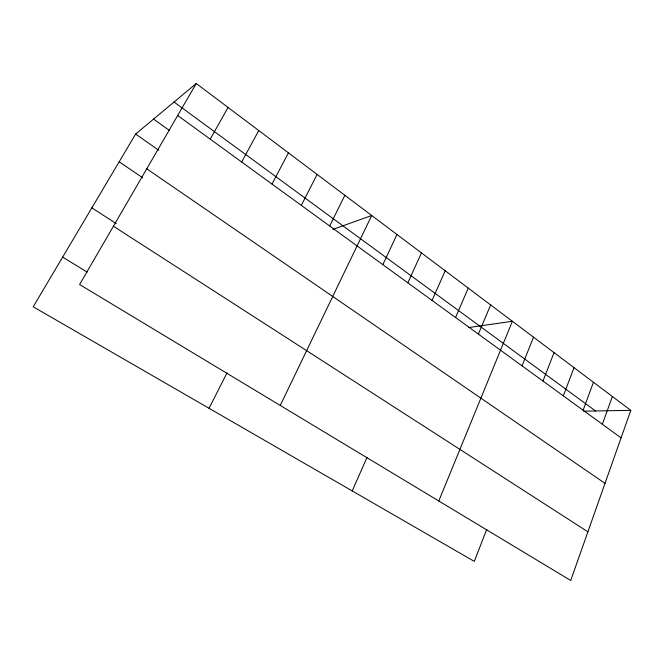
<?xml version="1.0" encoding="UTF-8"?>
<svg xmlns="http://www.w3.org/2000/svg" width="664" height="664" viewBox="0 0 664 664"><rect width="100%" height="100%" fill="white"/><g stroke="black" fill="none" stroke-linecap="round" stroke-linejoin="round"><path stroke-width="1" d="M630.8 410.352L570.716 580.485L79.597 284.532L196.245 83.515L630.8 410.352L583.531 411.182M602.348 424.238L612.382 396.499M583.1 410.236L593.458 382.265M563.313 395.852L574.028 367.648M542.978 381.07L554.05 352.625M486.712 529.449L474.295 561.395L33.2 306.785L135.63 134.045L196.245 83.515M522.053 365.856L533.507 337.171M438.788 500.98L512.376 321.285L468.759 327.526M478.379 334.1L490.638 304.934M455.562 317.517L468.253 288.093M352.211 490.928L367.051 457.313M432.056 300.427L445.204 270.763M407.829 282.814L421.457 252.901M382.854 264.646L396.972 234.483M280.249 405.447L371.724 215.493L332.847 229.429M329.659 225.976L344.873 195.299M209.052 408.294L227.005 372.894M301.315 205.367L317.126 174.433M271.999 184.052L288.442 152.861M241.663 161.991L258.769 130.542M210.247 139.149L228.051 107.443M62.648 257.117L87.142 272.091M113.428 226.225L587.897 531.822M91.864 207.857L116.225 223.602M119.171 161.8L142.76 177.844M146.752 168.805L605.012 483.359M135.63 134.045L158.754 150.255M153.55 119.105L169.411 130.459M177.695 115.486L621.081 437.858M174.043 102.024L595.55 410.966"/></g></svg>
